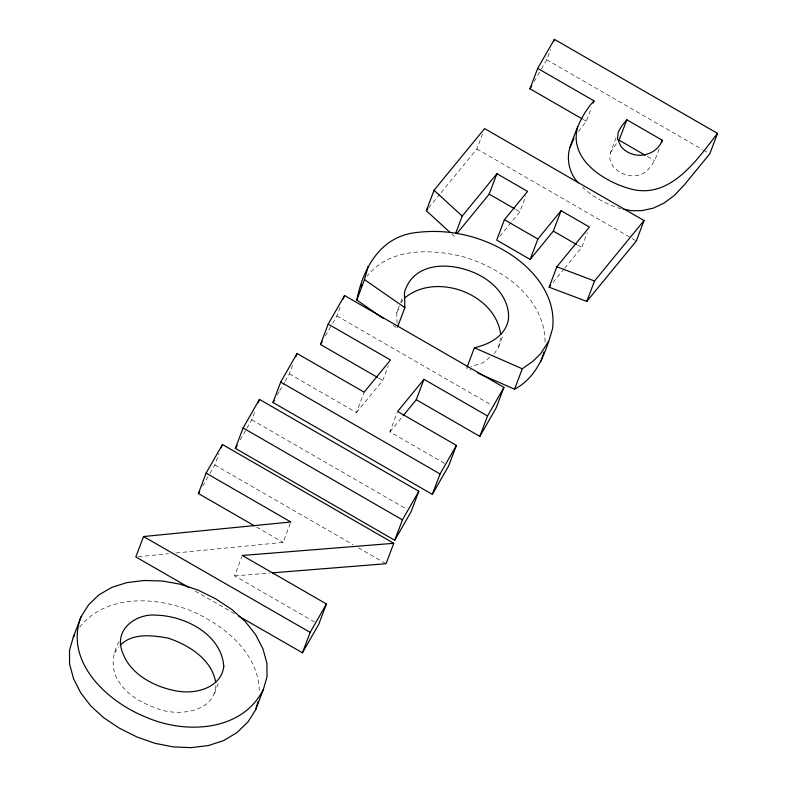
<?xml version="1.0" encoding="UTF-8"?>
<svg xmlns="http://www.w3.org/2000/svg" width="787" height="787" viewBox="0 0 787 787"><rect width="100%" height="100%" fill="white"/><g stroke="black" fill="none" stroke-linecap="round" stroke-linejoin="round"><path stroke-width="0.59" stroke-dasharray="3.94 2.95" d="M500.689 337.78L498.604 346.978L494.492 353.501M545.047 342.03C544.87 297.594 501.624 268.033 462.884 256.651C430.912 248.751 389.447 247.541 367.214 276.148M616.034 137.902L610.466 152.648L609.817 159.22L613.034 166.549C620.599 174.95 633.279 178.885 643.618 173.248C652.659 167.277 656.535 156.908 659.762 147.061M118.955 641.661C112.01 654.4 110.377 670.131 119.358 682.359C128.409 696.485 144.011 703.893 159.259 709.392C179.928 716.308 214.92 711.91 215.913 684.67M209.913 473.42L214.772 464.95L219.052 453.607M246.902 428.276L251.751 419.805L255.185 410.735M285.11 381.311L289.36 373.904L293.649 362.561M314.446 621.927L234.615 575.887L241.894 556.606M332.616 323.329L336.856 315.921L340.712 305.72M214.438 693.711L219.15 681.237M176.013 552.976L283.143 542.4L290.433 523.119M289.36 373.904L356.432 412.585L364.145 392.172M397.032 323.359L396.756 312.734L400.19 303.654M400.622 302.523L403.19 295.715M356.432 412.585L382.777 380.416L388.355 365.68M441.104 192.658L476.873 148.989L482.451 134.252M444.507 463.366L389.909 431.886L397.199 412.614M541.328 69.089L546.719 59.763L550.575 49.551M499.784 236.346L519.882 211.811L525.883 195.933M498.604 346.978L503.316 334.505M578.406 131.626L586.315 121.287L591.46 107.671M564.653 268.278L581.711 247.462L587.279 232.716M396.756 312.734L399.294 307.314M401.321 302.985L402.846 299.739M202.633 486.12L209.312 474.472M240.232 439.913L246.292 429.328M277.231 395.074L279.051 391.896M279.66 390.834L284.51 382.374M325.336 336.029L332.006 324.392M610.466 152.648L616.978 142.772M534.157 81.533L540.738 70.132M114.676 653.003L118.483 646.855M79.644 627.209C105.566 594.244 155.029 596.487 190.592 610.633C223.803 624.848 259.179 652.925 259.277 692.196M428.659 207.847L440.327 193.612M389.909 431.886L402.314 416.756M553.025 282.474L563.876 269.233M489.76 357.318L483.139 362.65L471.069 366.712M469.967 367.076L466.681 368.178L471.138 370.136M138.276 556.704L168.713 553.704M234.615 575.887L270.03 573.044M621.248 208.88C606.944 204.59 593.28 197.38 582.429 187.04M195.274 591.135L234.536 613.722M546.719 59.763L702.378 149.53M703.44 150.14L708.733 153.19M583.128 119.447L586.315 121.287M647.308 156.456L654.627 160.676M476.873 148.989L631.026 237.881M632.089 238.5L636.339 240.95M515.652 209.372L519.882 211.811M577.51 245.042L581.711 247.462M336.856 315.921L491.964 405.364M378.557 377.986L382.777 380.416M251.751 419.805L405.797 508.628M214.772 464.95L353.068 544.702M358.38 547.772L386.043 563.718M256.66 527.123L283.143 542.4M393.107 325.277L397.15 328.081M451.846 234.073L454.493 236.494"/><path stroke-width="1.18" d="M500.709 334.544C495.574 293.462 435.457 271.604 404.459 298.214M623.57 209.283L631.676 210.7L641.779 210.641L653.18 208.181L664.071 203.066L674.459 195.304L684.336 184.876L709.795 153.799L717.508 133.387L554.432 39.35L537.678 68.38L594.028 100.874C581.75 113.731 575.868 130.622 570.073 147.061C566.069 159.466 569.414 173.258 578.16 182.82M577.786 126.658C568.283 158.561 602.655 180.813 628.961 188.467C669.511 200.715 696.416 160.528 717.508 133.387M383.023 318.273L356.796 300.034C363.141 267.865 380.652 236.159 416.559 232.519C446.386 228.742 477.119 235.028 503.198 249.922C531.107 265.485 556.714 294.476 552.592 328.464C545.971 351.72 537.462 377.219 514.57 389.201L477.817 373.068M356.796 300.034L364.509 279.621L368.159 266.37M255.667 709.795L263.379 689.382L267.049 676.692L266.901 663.175L262.956 648.832L255.618 634.647L245.328 621.592L232.086 609.689L215.884 598.917L198.304 590.22L180.479 584.249L162.397 581.013L144.06 580.501L126.746 582.655L111.734 587.417L99.034 594.795L88.636 604.78L80.992 616.87L73.28 637.283L69.492 650.2L69.561 663.943L73.476 678.512L80.717 692.845L90.731 705.88L103.53 717.606L119.103 728.044L137.125 737.075L155.118 743.351L173.081 746.873L191.005 747.65L208.427 745.555L223.764 740.528L237.025 732.559L248.2 721.649L255.667 709.795L257.998 701.719M80.992 616.87C64.042 661.483 107.081 701.433 144.847 716.662C183.991 734.369 241.796 732.422 263.379 689.382M540.836 361.794L543.866 352.104M272.469 572.847L386.043 563.718L393.756 543.305L222.485 444.537L206.105 473.115L290.856 521.988L143.549 536.537L135.836 556.95L188.9 587.476M254.545 525.903L198.393 493.528L206.105 473.115M221.196 447.941L222.485 444.537M235.382 448.383L243.094 427.971L259.464 399.393L418.822 491.285L411.109 511.698L394.73 540.276L235.382 448.383L237.202 445.206M258.185 402.796L259.464 399.393M479.834 436.392L487.547 415.979L423.977 379.314L397.622 411.473L456.421 445.383L448.708 465.796L432.338 494.364L272.981 402.482L280.693 382.069L297.073 353.491L364.145 392.172L390.5 360.013L328.199 324.087L344.578 295.509L503.926 387.401L496.213 407.814L479.834 436.392L416.264 399.727L403.082 415.811M295.784 356.895L297.073 353.491M377.504 377.376L320.476 344.49L328.199 324.087M343.289 298.912L344.578 295.509M450.085 232.46L426.328 210.69L434.04 190.277L484.595 128.586L644.051 220.537L636.339 240.95L586.807 301.411L549.149 287.206L556.862 266.793L589.424 227.05L561.072 210.7L537.885 239.012L530.172 259.425L496.695 240.114L504.408 219.701L527.595 191.398L496.922 173.711L462.205 216.081L455.771 233.09M397.573 326.949L404.862 307.678L404.479 292.321C415.28 255.352 466.357 262.927 489.908 281.992C501.191 290.885 509.878 304.717 508.392 319.532C505.677 335.842 489.12 344.49 474.394 347.775L467.104 367.047M238.786 616.172L302.454 652.797L310.167 632.384L326.418 603.963L242.327 555.474L393.756 543.305M326.418 603.963L318.705 624.376L302.454 652.797M456.804 233.67L489.199 194.123L496.922 173.711M582.065 118.827L529.966 88.793L537.678 68.38M416.264 399.727L423.977 379.314M553.576 41.622L554.432 39.35M394.73 540.276L402.442 519.863L418.822 491.285M432.338 494.364L440.051 473.961L456.421 445.383M593.172 103.136L594.028 100.874M530.172 259.425L553.359 231.112L561.072 210.7M514.57 389.201L522.283 368.788L532.927 361.272L540.777 353.511L548.549 341.381M661.483 142.526L662.339 140.263L626.806 119.772L619.094 140.184L645.222 155.246M586.807 301.411L594.519 280.998L644.051 220.537M570.073 147.061L574.038 138.266M198.393 493.528L199.603 491.413M272.981 402.482L274.201 400.357M320.476 344.49L322.296 341.322M487.547 415.979L503.926 387.401M529.966 88.793L531.766 85.675M73.28 637.283L74.549 635.266M360.446 286.783L361.676 284.845M662.339 140.263C655.62 157.38 632.01 160.489 620.746 146.136L617.529 138.807L618.179 132.236L621.868 125.812L626.806 119.772M426.328 210.69L427.882 208.791M549.149 287.206L550.693 285.317M120.254 645.202C132.659 632.61 152.373 635.375 168.074 638.08C188.762 645.006 211.949 659.368 215.727 682.555M556.862 266.793L594.519 280.998M474.394 347.775L522.283 368.788M143.549 536.537L310.167 632.384M489.199 194.123L514.59 208.762M553.359 231.112L576.458 244.432M504.408 219.701L537.885 239.012M280.693 382.069L440.051 473.961M243.094 427.971L402.442 519.863M364.509 279.621L404.862 307.678M434.04 190.277L462.205 216.081M223.803 666.373C221.108 688.153 195.294 694.459 176.859 691.045C152.835 686.756 126.176 672.383 120.834 646.501C117.243 626.727 138.256 613.457 156.003 615.149C185.122 615.877 221.363 634.332 223.803 666.373"/></g></svg>
